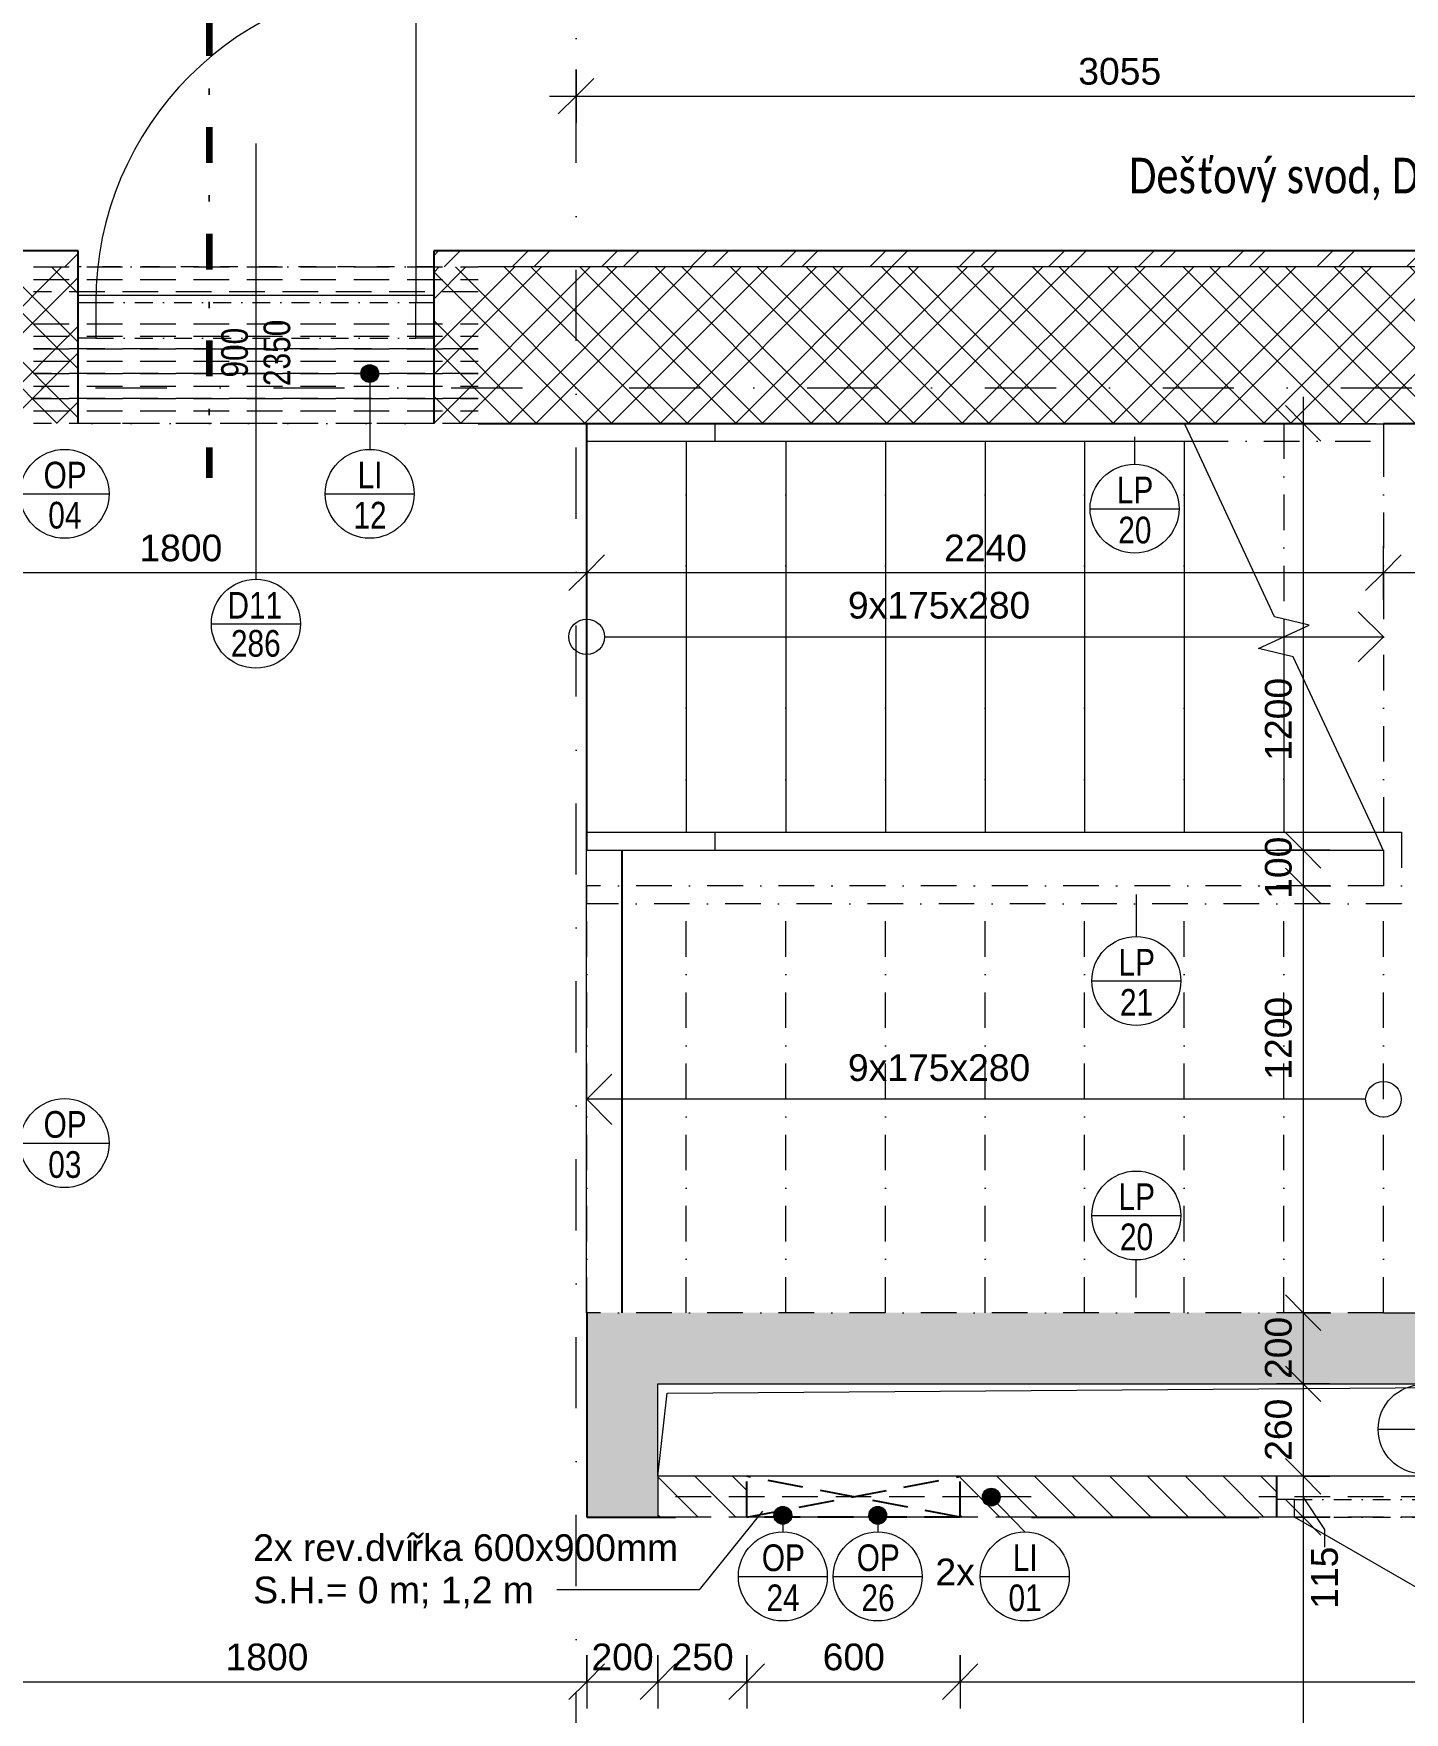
# Model space of a CAD drawing. Header units: millimetres. Extents: x -7705 to 38927, y -2985 to 72287.
# Drawn here: x 6723 to 10577, y 65106 to 69826 of the extents above; entities that cross this region are included whole.
import ezdxf

# ---------------------------------------------------------------- set-up
doc = ezdxf.new("R2010")
doc.units = ezdxf.units.MM
for name, pattern in [('HA_Dash_3mm-S1mm', [150, 100, -50]), ('HA_DashDot_10mm-S3mm', [500, 200, -150, 0, -150]), ('HA_DashDot_2_2mm-S0_6mm', [110, 50, -30, 0, -30]), ('HA_DashDot_4mm-S1mm', [200, 100, -50, 0, -50]), ('HA_DashDot_6mm-S2mm', [300, 100, -100, 0, -100])]:
    doc.linetypes.add(name, pattern=pattern)
for name, color, linetype, lineweight in [('A-____-____-DIMS', 9, 'Continuous', 5), ('A-____-____-DIMS-50', 9, 'Continuous', 5), ('A-AREA-____-OTLN', 9, 'Continuous', 5), ('A-DETL-GENF-OTLN', 9, 'Continuous', 9), ('A-DOOR-____-IDEN', 9, 'Continuous', 9), ('A-DOOR-____-MCUT', 9, 'HA_DashDot_2_2mm-S0_6mm', 9), ('A-DOOR-____-OTLN', 9, 'Continuous', 9), ('A-DOOR-FRAM-MCUT', 9, 'Continuous', 9), ('A-FLOR-____-OTLN', 9, 'Continuous', 9), ('A-FLOR-HRAL-IDEN', 9, 'Continuous', 9), ('A-FLOR-HRAL-MBND', 9, 'HA_DashDot_4mm-S1mm', 9), ('A-FLOR-HRAL-OTLN', 9, 'Continuous', 9), ('A-GENM-____-HDLN', 9, 'HA_Dash_3mm-S1mm', 9), ('A-GENM-____-IDEN', 9, 'Continuous', 9), ('A-GENM-____-MCUT', 9, 'Continuous', 25), ('A-GENM-____-OTLN', 9, 'Continuous', 9), ('A-WALL-____-MCUT', 9, 'Continuous', 25), ('A-WALL-____-PATT', 9, 'Continuous', 25), ('G-____-____-SYMB', 9, 'Continuous', 5), ('G-____-____-TEXT', 9, 'Continuous', 5), ('I-WALL-____-MCUT', 9, 'Continuous', 25), ('S-GRID-____-OTLN', 9, 'Continuous', 5), ('S-STRS-____-MBND', 9, 'HA_DashDot_4mm-S1mm', 9), ('S-STRS-____-OTLN', 9, 'Continuous', 9)]:
    doc.layers.add(name, color=color, linetype=linetype, lineweight=lineweight)
doc.styles.add('Arial_1', font='arial.ttf', dxfattribs={"height": 75})
doc.styles.add('Arial_2', font='arial.ttf', dxfattribs={"width": 0.8, "height": 75})
doc.styles.add('Calibri_1', font='calibri.ttf', dxfattribs={"width": 0.8, "height": 100})
doc.dimstyles.new('Inner_Dimensions', dxfattribs={"dimscale": 304.8, "dimtxt": 76.519455, "dimasz": 0.328084, "dimexe": 0.246063, "dimexo": 0.0625, "dimgap": 0.032808, "dimtad": 1, "dimdec": 0, "dimzin": 0, "dimdsep": 46, "dimtxsty": 'Arial_1', "dimblk1": 'OBLIQUE', "dimblk2": 'OBLIQUE', "dimsah": 1, "dimcen": 0.09, "dimdle": 0.246063, "dimazin": 0, "dimtfac": 1, "dimtdec": 4, "dimtix": 1, "dimtmove": 0, "dimatfit": 3, "dimfxl": 0.246063, "dimfxlon": 1, "dimtvp": 1, "dimtolj": 1, "dimtzin": 0, "dimlwd": 9, "dimlwe": 9, "dimarcsym": 2})
doc.dimstyles.new('Inner_Dimensions_1', dxfattribs={"dimscale": 304.8, "dimtxt": 76.519455, "dimasz": 0.328084, "dimexe": 0.246063, "dimexo": 0.0625, "dimgap": 0.032808, "dimtad": 1, "dimdec": 0, "dimzin": 0, "dimdsep": 46, "dimtxsty": 'Arial_1', "dimblk1": 'OBLIQUE', "dimblk2": 'OBLIQUE', "dimsah": 1, "dimcen": 0.09, "dimdle": 0.246063, "dimazin": 0, "dimtfac": 1, "dimtdec": 4, "dimtix": 1, "dimtmove": 2, "dimatfit": 3, "dimfxl": 0.246063, "dimfxlon": 1, "dimtvp": 1, "dimtolj": 1, "dimtzin": 0, "dimlwd": 9, "dimlwe": 9, "dimarcsym": 2})
doc.dimstyles.new('Inner_Dimensions_2', dxfattribs={"dimscale": 304.8, "dimtxt": 76.519455, "dimasz": 0.328084, "dimexe": 0.246063, "dimexo": 0.0625, "dimgap": 0.032808, "dimtad": 1, "dimdec": 0, "dimzin": 0, "dimdsep": 46, "dimtxsty": 'Arial_1', "dimblk1": 'OBLIQUE', "dimblk2": 'OBLIQUE', "dimsah": 1, "dimcen": 0.09, "dimdle": 0.246063, "dimazin": 0, "dimtfac": 1, "dimtdec": 4, "dimtix": 1, "dimtmove": 1, "dimatfit": 3, "dimfxl": 0.246063, "dimfxlon": 1, "dimtvp": 1, "dimtolj": 1, "dimtzin": 0, "dimlwd": 9, "dimlwe": 9, "dimarcsym": 2})
pattern_1 = [(45, (0, 0), (-106.06602, 106.06602), []), (45, (75, 0), (-106.06602, 106.06602), []), (315, (0, 0), (106.06602, 106.06602), []), (315, (75, 0), (106.06602, 106.06602), [])]

# ---------------------------------------------------------------- blocks, each defined once
blk = doc.blocks.new('Top Rail Type - Top Rail_Internal_-1395432-DPS_1NP-D')
at = {"layer": 'A-FLOR-HRAL-OTLN'}
for p, q in [((8278.2, 67530.3), (8278.2, 67580.3)), ((8638.2, 67580.3), (8638.2, 67530.3))]:
    blk.add_line(p, q, dxfattribs=at)
blk = doc.blocks.new('Top Rail Type - Top Rail_Internal_-V1-DPS_1NP-D')
at = {"layer": 'A-FLOR-HRAL-MBND'}
for p, q in [((10494.5, 67580.3), (10568.6, 67580.3)), ((10568.6, 67580.3), (10568.6, 67379.5)), ((10517.8, 67530.3), (10518.6, 67530.3)), ((10518.6, 67530.3), (10518.6, 67429.5)), ((8278.2, 67379.5), (8278.2, 67429.5)), ((10518.6, 67429.5), (8278.2, 67429.5)), ((10568.6, 67379.5), (8278.2, 67379.5))]:
    blk.add_line(p, q, dxfattribs=at)
at = {"layer": 'A-FLOR-HRAL-OTLN'}
for p, q in [((8278.2, 67580.3), (8278.2, 67530.3)), ((8278.2, 67580.3), (10443.6, 67580.3)), ((10443.6, 67580.3), (10494.5, 67580.3)), ((10517.8, 67530.3), (10494.5, 67580.3)), ((8278.2, 67530.3), (10443.6, 67530.3)), ((10443.6, 67530.3), (10517.8, 67530.3))]:
    blk.add_line(p, q, dxfattribs=at)
blk = doc.blocks.new('Top Rail Type - Top Rail_Internal_-1395449-DPS_1NP-D')
at = {"layer": 'A-FLOR-HRAL-OTLN'}
for p, q in [((8278.2, 68679.5), (8278.2, 68729.5)), ((8638.2, 68729.5), (8638.2, 68679.5))]:
    blk.add_line(p, q, dxfattribs=at)
blk = doc.blocks.new('Top Rail Type - Top Rail_Internal_-V2-DPS_1NP-D')
at = {"layer": 'A-FLOR-HRAL-MBND'}
for p, q in [((9958.6, 68729.5), (10518.2, 68729.5)), ((10518.2, 68729.5), (10518.2, 68679.5)), ((9981.9, 68679.5), (10518.2, 68679.5))]:
    blk.add_line(p, q, dxfattribs=at)
at = {"layer": 'A-FLOR-HRAL-OTLN'}
for p, q in [((8278.2, 68729.5), (8278.2, 68679.5)), ((8278.2, 68729.5), (9958.6, 68729.5)), ((9981.9, 68679.5), (9958.6, 68729.5)), ((8278.2, 68679.5), (9981.9, 68679.5))]:
    blk.add_line(p, q, dxfattribs=at)
blk = doc.blocks.new('HA_DR_Single_Swing_Solid_ButtFrame - In_FAS_900x2350_Unik-1894043-DPS_1NP-D')
at = {"layer": 'A-DOOR-____-MCUT'}
for p, q in [((500, 220), (-500, 220)), ((-450, 120), (450, 120)), ((-450, 20), (450, 20)), ((500, -220), (-500, -220))]:
    blk.add_line(p, q, dxfattribs=at)
at = {"layer": 'A-DOOR-____-OTLN', "lineweight": 5}
blk.add_line((450, 1020), (450, 120), dxfattribs=at)
blk.add_arc((450, 120), 900, 90, 180, dxfattribs=at)
at = {"layer": 'A-DOOR-FRAM-MCUT'}
for p, q in [((-500, 120), (-450, 120)), ((-450, 120), (-450, 20)), ((450, 120), (500, 120)), ((450, 20), (450, 120)), ((-450, 20), (-500, 20)), ((500, 20), (450, 20))]:
    blk.add_line(p, q, dxfattribs=at)
blk = doc.blocks.new('HA_DR_Double_Swing_Solid_wCasing - In_1800x2100_900-1806419-DPS_1NP-D')
at = {"layer": 'A-DOOR-____-MCUT'}
for p, q in [((-900, -7.5), (900, -7.5)), ((-900, -57.5), (900, -57.5))]:
    blk.add_line(p, q, dxfattribs=at)
at = {"layer": 'A-DOOR-____-OTLN', "lineweight": 5}
for p, q in [((-120.6, -507.5), (-899.9, -57.5)), ((900, -957.5), (900, -57.5))]:
    blk.add_line(p, q, dxfattribs=at)
for centre, start, end in [((-900, -57.5), 330, 360), ((900, -57.5), 180, 270)]:
    blk.add_arc(centre, 900, start, end, dxfattribs=at)
at = {"layer": 'A-DOOR-FRAM-MCUT'}
for p, q in [((-900, -7.5), (-950, -7.5)), ((-900, -57.5), (-900, -7.5)), ((950, -7.5), (900, -7.5)), ((900, -7.5), (900, -57.5))]:
    blk.add_line(p, q, dxfattribs=at)
blk = doc.blocks.new('TB_Porotherm KP11_5_2000mm - TB_Porotherm KP11_5_2000mm-1844750-DPS_1NP-D')
at = {"layer": 'A-GENM-____-HDLN'}
for p, q in [((-1000, 57.5), (1000, 57.5)), ((-1000, 0), (1000, 0))]:
    blk.add_line(p, q, dxfattribs=at)
blk = doc.blocks.new('TB_Porotherm KP7_1250mm - TB_Porotherm KP7_1250mm-1834965-DPS_1NP-D')
at = {"layer": 'A-GENM-____-HDLN'}
for p, q in [((-625, 35), (625, 35)), ((-625, 0), (625, 0)), ((625, -35), (-625, -35))]:
    blk.add_line(p, q, dxfattribs=at)
blk = doc.blocks.new('HA_GM_Shaft_Rectangle - Default-1943201-DPS_1NP-D')
at = {"layer": 'A-DETL-GENF-OTLN'}
for p, q in [((26, -26), (3740, 0)), ((0, -260), (26, -26))]:
    blk.add_line(p, q, dxfattribs=at)
at = {"layer": 'A-GENM-____-OTLN'}
for p, q in [((0, -260), (0, 0)), ((0, 0), (3740, 0)), ((3740, 0), (3740, -260)), ((3740, -260), (0, -260))]:
    blk.add_line(p, q, dxfattribs=at)
blk = doc.blocks.new('HA_GM_Opening_Rectangle_WallBased - Default-1967828-DPS_1NP-D')
at = {"layer": 'A-GENM-____-MCUT', "linetype": 'HA_Dash_3mm-S1mm'}
for p, q in [((-175, 57.5), (424.7, -57.5)), ((-175, 57.5), (-175, -57.5)), ((-175, 57.5), (425, 57.5)), ((425, 57.5), (-174.7, -57.5)), ((425, 57.5), (425, -57.5))]:
    blk.add_line(p, q, dxfattribs=at)
blk = doc.blocks.new('TB_Porotherm KP11_5_1000mm - TB_Porotherm KP11_5_1000mm-V9-DPS_1NP-D')
at = {"layer": 'A-GENM-____-HDLN'}
for p, q in [((-500, 57.5), (500, 57.5)), ((-500, 0), (500, 0))]:
    blk.add_line(p, q, dxfattribs=at)
blk = doc.blocks.new('HA_SYMB_Staircase_Arrow - Default-1611985-DPS_1NP-D')
at = {"layer": 'A-DETL-GENF-OTLN'}
for p, q in [((2240, 0), (2169.3, 70.7)), ((2240, 0), (2169.3, -70.7)), ((50, 0), (2240, 0))]:
    blk.add_line(p, q, dxfattribs=at)
blk.add_circle((0, 0), 50, dxfattribs=at)
blk = doc.blocks.new('DIMBLOCK63-DPS_1NP-D')
at = {"layer": 'A-____-____-DIMS-50', "lineweight": 9}
for p, q in [((10518.2, 68235.1), (10518.2, 68385.1)), ((10518.2, 68310.1), (10568.2, 68360.1)), ((12218.2, 68235.1), (12218.2, 68385.1)), ((12218.2, 68310.1), (12268.2, 68360.1)), ((10518.2, 68310.1), (10468.2, 68260.1)), ((12218.2, 68310.1), (10518.2, 68310.1)), ((10518.2, 68310.1), (10518.2, 68235.1)), ((12218.2, 68310.1), (12168.2, 68260.1)), ((12218.2, 68310.1), (12218.2, 68235.1))]:
    blk.add_line(p, q, dxfattribs=at)
at = {"layer": 'A-____-____-DIMS-50', "color": 0, "lineweight": 9, "insert": (11252.8, 68417.4), "char_height": 75, "width": 276.883, "attachment_point": 1, "line_spacing_factor": 0.941778, "style": 'Arial_1'}
blk.add_mtext('1700', dxfattribs=at)
blk = doc.blocks.new('_Oblique')
at = {"color": 0, "linetype": 'ByBlock', "lineweight": -2}
blk.add_line((-0.5, -0.5), (0.5, 0.5), dxfattribs=at)
blk = doc.blocks.new('DIMBLOCK64-DPS_1NP-D')
at = {"layer": 'A-____-____-DIMS-50', "lineweight": 9}
for p, q in [((8278.2, 68235.1), (8278.2, 68385.1)), ((8278.2, 68310.1), (8328.2, 68360.1)), ((10518.2, 68235.1), (10518.2, 68385.1)), ((10518.2, 68310.1), (10568.2, 68360.1)), ((8278.2, 68310.1), (8228.2, 68260.1)), ((10518.2, 68310.1), (8278.2, 68310.1)), ((8278.2, 68310.1), (8278.2, 68235.1)), ((10518.2, 68310.1), (10468.2, 68260.1)), ((10518.2, 68310.1), (10518.2, 68235.1))]:
    blk.add_line(p, q, dxfattribs=at)
at = {"layer": 'A-____-____-DIMS-50', "color": 0, "lineweight": 9, "insert": (9282.8, 68417.4), "char_height": 75, "width": 276.883, "attachment_point": 1, "line_spacing_factor": 0.941778, "style": 'Arial_1'}
blk.add_mtext('2240', dxfattribs=at)
blk = doc.blocks.new('DIMBLOCK65-DPS_1NP-D')
at = {"layer": 'A-____-____-DIMS-50', "lineweight": 9}
for p, q in [((6478.2, 68235.1), (6478.2, 68385.1)), ((6478.2, 68310.1), (6528.2, 68360.1)), ((8278.2, 68235.1), (8278.2, 68385.1)), ((8278.2, 68310.1), (8328.2, 68360.1)), ((6478.2, 68310.1), (6428.2, 68260.1)), ((8278.2, 68310.1), (6478.2, 68310.1)), ((6478.2, 68310.1), (6478.2, 68235.1)), ((8278.2, 68310.1), (8228.2, 68260.1)), ((8278.2, 68310.1), (8278.2, 68235.1))]:
    blk.add_line(p, q, dxfattribs=at)
at = {"layer": 'A-____-____-DIMS-50', "color": 0, "lineweight": 9, "insert": (7020.7, 68417.4), "char_height": 75, "width": 276.883, "attachment_point": 1, "line_spacing_factor": 0.941778, "style": 'Arial_1'}
blk.add_mtext('1800', dxfattribs=at)
blk = doc.blocks.new('DIMBLOCK127-DPS_1NP-D')
at = {"layer": 'A-____-____-DIMS-50', "lineweight": 9}
for p, q in [((10292.5, 68729.9), (10242.5, 68779.9)), ((10292.5, 68804.9), (10292.5, 67529.9)), ((10367.5, 68729.9), (10217.5, 68729.9)), ((10292.5, 68729.9), (10342.5, 68679.9)), ((10292.5, 68729.9), (10367.5, 68729.9)), ((10292.5, 67529.9), (10242.5, 67579.9)), ((10367.5, 67529.9), (10217.5, 67529.9)), ((10292.5, 67529.9), (10342.5, 67479.9)), ((10292.5, 67529.9), (10367.5, 67529.9))]:
    blk.add_line(p, q, dxfattribs=at)
at = {"layer": 'A-____-____-DIMS-50', "color": 0, "lineweight": 9, "insert": (10185.1, 67781.4), "char_height": 75, "width": 276.883, "attachment_point": 1, "rotation": 90, "line_spacing_factor": 0.941778, "style": 'Arial_1'}
blk.add_mtext('1200', dxfattribs=at)
blk = doc.blocks.new('DIMBLOCK128-DPS_1NP-D')
at = {"layer": 'A-____-____-DIMS-50', "lineweight": 9}
for p, q in [((10292.5, 67529.9), (10242.5, 67579.9)), ((10367.5, 67529.9), (10217.5, 67529.9)), ((10292.5, 67529.9), (10292.5, 67429.9)), ((10292.5, 67529.9), (10342.5, 67479.9)), ((10292.5, 67529.9), (10367.5, 67529.9)), ((10292.5, 67429.9), (10242.5, 67479.9)), ((10367.5, 67429.9), (10217.5, 67429.9)), ((10292.5, 67429.9), (10342.5, 67379.9)), ((10292.5, 67429.9), (10367.5, 67429.9))]:
    blk.add_line(p, q, dxfattribs=at)
at = {"layer": 'A-____-____-DIMS-50', "color": 0, "lineweight": 9, "insert": (10185.1, 67393.4), "char_height": 75, "width": 207.662, "attachment_point": 1, "rotation": 90, "line_spacing_factor": 0.941778, "style": 'Arial_1'}
blk.add_mtext('100', dxfattribs=at)
blk = doc.blocks.new('DIMBLOCK129-DPS_1NP-D')
at = {"layer": 'A-____-____-DIMS-50', "lineweight": 9}
for p, q in [((10292.5, 67429.9), (10242.5, 67479.9)), ((10367.5, 67429.9), (10217.5, 67429.9)), ((10292.5, 67429.9), (10292.5, 66229.9)), ((10292.5, 67429.9), (10342.5, 67379.9)), ((10292.5, 67429.9), (10367.5, 67429.9)), ((10292.5, 66229.9), (10242.5, 66279.9)), ((10367.5, 66229.9), (10217.5, 66229.9)), ((10292.5, 66229.9), (10342.5, 66179.9)), ((10292.5, 66229.9), (10367.5, 66229.9))]:
    blk.add_line(p, q, dxfattribs=at)
at = {"layer": 'A-____-____-DIMS-50', "color": 0, "lineweight": 9, "insert": (10185.1, 66884.7), "char_height": 75, "width": 276.883, "attachment_point": 1, "rotation": 90, "line_spacing_factor": 0.941778, "style": 'Arial_1'}
blk.add_mtext('1200', dxfattribs=at)
blk = doc.blocks.new('DIMBLOCK130-DPS_1NP-D')
at = {"layer": 'A-____-____-DIMS-50', "lineweight": 9}
for p, q in [((10292.5, 66229.9), (10242.5, 66279.9)), ((10367.5, 66229.9), (10217.5, 66229.9)), ((10292.5, 66229.9), (10292.5, 66029.9)), ((10292.5, 66229.9), (10342.5, 66179.9)), ((10292.5, 66229.9), (10367.5, 66229.9)), ((10292.5, 66029.9), (10242.5, 66079.9)), ((10367.5, 66029.9), (10217.5, 66029.9)), ((10292.5, 66029.9), (10342.5, 65979.9)), ((10292.5, 66029.9), (10367.5, 66029.9))]:
    blk.add_line(p, q, dxfattribs=at)
at = {"layer": 'A-____-____-DIMS-50', "color": 0, "lineweight": 9, "insert": (10185.1, 66043.4), "char_height": 75, "width": 207.662, "attachment_point": 1, "rotation": 90, "line_spacing_factor": 0.941778, "style": 'Arial_1'}
blk.add_mtext('200', dxfattribs=at)
blk = doc.blocks.new('DIMBLOCK131-DPS_1NP-D')
at = {"layer": 'A-____-____-DIMS-50', "lineweight": 9}
for p, q in [((10292.5, 66029.9), (10242.5, 66079.9)), ((10367.5, 66029.9), (10217.5, 66029.9)), ((10292.5, 66029.9), (10292.5, 65769.9)), ((10292.5, 66029.9), (10342.5, 65979.9)), ((10292.5, 66029.9), (10367.5, 66029.9)), ((10292.5, 65769.9), (10242.5, 65819.9)), ((10367.5, 65769.9), (10217.5, 65769.9)), ((10292.5, 65769.9), (10342.5, 65719.9)), ((10292.5, 65769.9), (10367.5, 65769.9))]:
    blk.add_line(p, q, dxfattribs=at)
at = {"layer": 'A-____-____-DIMS-50', "color": 0, "lineweight": 9, "insert": (10185.1, 65813.4), "char_height": 75, "width": 207.662, "attachment_point": 1, "rotation": 90, "line_spacing_factor": 0.941778, "style": 'Arial_1'}
blk.add_mtext('260', dxfattribs=at)
blk = doc.blocks.new('DIMBLOCK132-DPS_1NP-D')
at = {"layer": 'A-____-____-DIMS-50', "lineweight": 9}
for p, q in [((10292.5, 65769.9), (10242.5, 65819.9)), ((10367.5, 65769.9), (10217.5, 65769.9)), ((10292.5, 65769.9), (10292.5, 65654.9)), ((10292.5, 65769.9), (10342.5, 65719.9)), ((10292.5, 65769.9), (10367.5, 65769.9)), ((10292.5, 65654.9), (10242.5, 65704.9)), ((10353.5, 65620.5), (10292.5, 65712.4)), ((10367.5, 65654.9), (10217.5, 65654.9)), ((10292.5, 65654.9), (10342.5, 65604.9)), ((10292.5, 65654.9), (10367.5, 65654.9)), ((10353.5, 65570.5), (10353.5, 65620.5))]:
    blk.add_line(p, q, dxfattribs=at)
at = {"layer": 'A-____-____-DIMS-50', "color": 0, "lineweight": 9, "insert": (10315, 65397.5), "char_height": 75, "width": 207.662, "attachment_point": 1, "rotation": 90, "line_spacing_factor": 0.941778, "style": 'Arial_1'}
blk.add_mtext('115', dxfattribs=at)
blk = doc.blocks.new('DIMBLOCK133-DPS_1NP-D')
at = {"layer": 'A-____-____-DIMS-50', "lineweight": 9}
for p, q in [((10292.5, 65654.9), (10242.5, 65704.9)), ((10367.5, 65654.9), (10217.5, 65654.9)), ((10292.5, 65654.9), (10292.5, 64154.9)), ((10292.5, 65654.9), (10342.5, 65604.9)), ((10292.5, 65654.9), (10367.5, 65654.9)), ((10292.5, 64154.9), (10242.5, 64204.9)), ((10367.5, 64154.9), (10217.5, 64154.9)), ((10292.5, 64154.9), (10342.5, 64104.9)), ((10292.5, 64154.9), (10367.5, 64154.9))]:
    blk.add_line(p, q, dxfattribs=at)
at = {"layer": 'A-____-____-DIMS-50', "color": 0, "lineweight": 9, "insert": (10185.1, 64789.5), "char_height": 75, "width": 276.883, "attachment_point": 1, "rotation": 90, "line_spacing_factor": 0.941778, "style": 'Arial_1'}
blk.add_mtext('1500', dxfattribs=at)
blk = doc.blocks.new('HA_TAG_Door_TypeMark_wDimensions - Scale50_Right with Bouble-921060-DPS_1NP-D')
at = {"layer": 'A-DOOR-____-IDEN'}
for p, q in [((0, 5), (0, -19.5)), ((-2.5, -22), (2.5, -22))]:
    blk.add_line(p, q, dxfattribs=at)
blk.add_circle((0, -22), 2.5, dxfattribs=at)
blk = doc.blocks.new('HA_TAG_GM_Products - Generic-588599-DPS_1NP-D')
at = {"layer": 'A-GENM-____-IDEN'}
blk.add_line((-2.5, 0), (2.5, 0), dxfattribs=at)
blk.add_circle((0, 0), 2.5, dxfattribs=at)
blk = doc.blocks.new('DIMBLOCK239-DPS_1NP-D')
at = {"layer": 'A-____-____-DIMS-50', "lineweight": 9}
for p, q in [((8248.2, 69724.9), (8248.2, 69574.9)), ((8248.2, 69649.9), (8248.2, 69724.9)), ((11303.2, 69574.9), (11303.2, 69724.9)), ((8248.2, 69649.9), (8298.2, 69699.9)), ((11303.2, 69649.9), (11353.2, 69699.9)), ((8173.2, 69649.9), (11378.2, 69649.9)), ((8248.2, 69649.9), (8198.2, 69599.9)), ((11303.2, 69649.9), (11253.2, 69599.9)), ((11303.2, 69649.9), (11303.2, 69574.9))]:
    blk.add_line(p, q, dxfattribs=at)
at = {"layer": 'A-____-____-DIMS-50', "color": 0, "lineweight": 9, "insert": (9660.3, 69757.3), "char_height": 75, "width": 276.883, "attachment_point": 1, "line_spacing_factor": 0.941778, "style": 'Arial_1'}
blk.add_mtext('3055', dxfattribs=at)
blk = doc.blocks.new('DIMBLOCK323-DPS_1NP-D')
at = {"layer": 'A-____-____-DIMS-50', "lineweight": 9}
for p, q in [((6478.2, 65267.4), (6478.2, 65117.4)), ((6478.2, 65192.4), (6478.2, 65267.4)), ((6478.2, 65192.4), (6528.2, 65242.4)), ((8278.2, 65267.4), (8278.2, 65117.4)), ((8278.2, 65192.4), (8278.2, 65267.4)), ((8278.2, 65192.4), (8328.2, 65242.4)), ((6478.2, 65192.4), (6428.2, 65142.4)), ((6478.2, 65192.4), (8278.2, 65192.4)), ((8278.2, 65192.4), (8228.2, 65142.4))]:
    blk.add_line(p, q, dxfattribs=at)
at = {"layer": 'A-____-____-DIMS-50', "color": 0, "lineweight": 9, "insert": (7262.8, 65299.7), "char_height": 75, "width": 276.883, "attachment_point": 1, "line_spacing_factor": 0.941778, "style": 'Arial_1'}
blk.add_mtext('1800', dxfattribs=at)
blk = doc.blocks.new('DIMBLOCK324-DPS_1NP-D')
at = {"layer": 'A-____-____-DIMS-50', "lineweight": 9}
for p, q in [((8278.2, 65267.4), (8278.2, 65117.4)), ((8278.2, 65192.4), (8278.2, 65267.4)), ((8278.2, 65192.4), (8328.2, 65242.4)), ((8478.2, 65267.4), (8478.2, 65117.4)), ((8478.2, 65192.4), (8478.2, 65267.4)), ((8478.2, 65192.4), (8528.2, 65242.4)), ((8278.2, 65192.4), (8228.2, 65142.4)), ((8278.2, 65192.4), (8478.2, 65192.4)), ((8478.2, 65192.4), (8428.2, 65142.4))]:
    blk.add_line(p, q, dxfattribs=at)
at = {"layer": 'A-____-____-DIMS-50', "color": 0, "lineweight": 9, "insert": (8291.7, 65299.7), "char_height": 75, "width": 207.662, "attachment_point": 1, "line_spacing_factor": 0.941778, "style": 'Arial_1'}
blk.add_mtext('200', dxfattribs=at)
blk = doc.blocks.new('DIMBLOCK325-DPS_1NP-D')
at = {"layer": 'A-____-____-DIMS-50', "lineweight": 9}
for p, q in [((8478.2, 65267.4), (8478.2, 65117.4)), ((8478.2, 65192.4), (8478.2, 65267.4)), ((8478.2, 65192.4), (8528.2, 65242.4)), ((8728.2, 65267.4), (8728.2, 65117.4)), ((8728.2, 65192.4), (8728.2, 65267.4)), ((8728.2, 65192.4), (8778.2, 65242.4)), ((8478.2, 65192.4), (8428.2, 65142.4)), ((8478.2, 65192.4), (8728.2, 65192.4)), ((8728.2, 65192.4), (8678.2, 65142.4))]:
    blk.add_line(p, q, dxfattribs=at)
at = {"layer": 'A-____-____-DIMS-50', "color": 0, "lineweight": 9, "insert": (8516.7, 65299.7), "char_height": 75, "width": 207.662, "attachment_point": 1, "line_spacing_factor": 0.941778, "style": 'Arial_1'}
blk.add_mtext('250', dxfattribs=at)
blk = doc.blocks.new('DIMBLOCK326-DPS_1NP-D')
at = {"layer": 'A-____-____-DIMS-50', "lineweight": 9}
for p, q in [((8728.2, 65267.4), (8728.2, 65117.4)), ((8728.2, 65192.4), (8728.2, 65267.4)), ((8728.2, 65192.4), (8778.2, 65242.4)), ((9328.2, 65267.4), (9328.2, 65117.4)), ((9328.2, 65192.4), (9328.2, 65267.4)), ((9328.2, 65192.4), (9378.2, 65242.4)), ((8728.2, 65192.4), (8678.2, 65142.4)), ((8728.2, 65192.4), (9328.2, 65192.4)), ((9328.2, 65192.4), (9278.2, 65142.4))]:
    blk.add_line(p, q, dxfattribs=at)
at = {"layer": 'A-____-____-DIMS-50', "color": 0, "lineweight": 9, "insert": (8941.7, 65299.7), "char_height": 75, "width": 207.662, "attachment_point": 1, "line_spacing_factor": 0.941778, "style": 'Arial_1'}
blk.add_mtext('600', dxfattribs=at)
blk = doc.blocks.new('DIMBLOCK327-DPS_1NP-D')
at = {"layer": 'A-____-____-DIMS-50', "lineweight": 9}
for p, q in [((9328.2, 65267.4), (9328.2, 65117.4)), ((9328.2, 65192.4), (9328.2, 65267.4)), ((9328.2, 65192.4), (9378.2, 65242.4)), ((12218.2, 65267.4), (12218.2, 65117.4)), ((12218.2, 65192.4), (12218.2, 65267.4)), ((12218.2, 65192.4), (12268.2, 65242.4)), ((9328.2, 65192.4), (9278.2, 65142.4)), ((9328.2, 65192.4), (12293.2, 65192.4)), ((12218.2, 65192.4), (12168.2, 65142.4))]:
    blk.add_line(p, q, dxfattribs=at)
at = {"layer": 'A-____-____-DIMS-50', "color": 0, "lineweight": 9, "insert": (10657.8, 65299.7), "char_height": 75, "width": 276.883, "attachment_point": 1, "line_spacing_factor": 0.941778, "style": 'Arial_1'}
blk.add_mtext('2890', dxfattribs=at)
blk = doc.blocks.new('HA_TAG_GM_Railings - Generic-1972474-DPS_1NP-D')
at = {"layer": 'A-FLOR-HRAL-IDEN'}
blk.add_line((-2.5, 0), (2.5, 0), dxfattribs=at)
blk.add_circle((0, 0), 2.5, dxfattribs=at)

msp = doc.modelspace()

# ---------------------------------------------------------------- hatches: boundary and pattern name
at = {"layer": 'A-GENM-____-IDEN'}
h = msp.add_hatch(color=256, dxfattribs=at)
edge = h.paths.add_edge_path()
edge.add_arc((7668.2, 68869.9), 25, 0, 360)
h = msp.add_hatch(color=256, dxfattribs=at)
edge = h.paths.add_edge_path()
edge.add_arc((9415.7, 65711.4), 25, 0, 360)
h = msp.add_hatch(color=256, dxfattribs=at)
edge = h.paths.add_edge_path()
edge.add_arc((8829.7, 65660.1), 25, 0, 360)
h = msp.add_hatch(color=256, dxfattribs=at)
edge = h.paths.add_edge_path()
edge.add_arc((9096.4, 65660.1), 25, 0, 360)
at = {"layer": 'A-WALL-____-PATT', "lineweight": 5}
h = msp.add_hatch(dxfattribs=at)
h.set_pattern_fill('FP_4', color=256, style=0, pattern_type=2)
h.set_pattern_definition([(45, (0, 0), (-125.7236, 125.7236), []), (45, (0, 190.5), (-125.7236, 125.7236), [])])
h.paths.add_polyline_path([(-261.8, 69169.9), (2598.2, 69169.9), (2598.2, 69214.9), (-261.8, 69214.9)])
h.paths.add_polyline_path([(3923.2, 69169.9), (6848.2, 69169.9), (6848.2, 69214.9), (3598.2, 69214.9), (3598.2, 69169.9)])
h.paths.add_polyline_path([(7848.2, 69169.9), (12923.2, 69169.9), (12923.2, 69214.9), (7848.2, 69214.9)])
h.paths.add_polyline_path([(13923.2, 69169.9), (15298.2, 69169.9), (15298.2, 69214.9), (13923.2, 69214.9)])
h.paths.add_polyline_path([(16298.2, 69169.9), (17798.2, 69169.9), (17798.2, 69214.9), (16298.2, 69214.9)])
h.paths.add_polyline_path([(18798.2, 69169.9), (22283.2, 69169.9), (22283.2, 69214.9), (18798.2, 69214.9)])
h = msp.add_hatch(dxfattribs=at)
h.set_pattern_fill('FP_1', color=256, style=0, pattern_type=2)
h.set_pattern_definition(pattern_1)
h.paths.add_polyline_path([(3948.2, 68729.9), (6848.2, 68729.9), (6848.2, 69169.9), (3923.2, 69169.9), (3923.2, 68729.9)])
h.paths.add_polyline_path([(7848.2, 68729.9), (9363.2, 68729.9), (9363.2, 69169.9), (7848.2, 69169.9)])
h = msp.add_hatch(dxfattribs=at)
h.set_pattern_fill('FP_1', color=256, style=0, pattern_type=2)
h.set_pattern_definition(pattern_1)
h.paths.add_polyline_path([(9363.2, 68729.9), (12923.2, 68729.9), (12923.2, 69169.9), (9363.2, 69169.9)])
h.paths.add_polyline_path([(16298.2, 68729.9), (17798.2, 68729.9), (17798.2, 69169.9), (16298.2, 69169.9)])
h.paths.add_polyline_path([(13923.2, 68729.9), (15298.2, 68729.9), (15298.2, 69169.9), (13923.2, 69169.9)])
h.paths.add_polyline_path([(18798.2, 68729.9), (22238.2, 68729.9), (22238.2, 69169.9), (18798.2, 69169.9)])
h.paths.add_polyline_path([(21798.2, 69067.1), (21698.2, 69067.1), (21698.2, 69167.1), (21798.2, 69167.1)])
h.paths.add_polyline_path([(14983.2, 69067.1), (14883.2, 69067.1), (14883.2, 69167.1), (14983.2, 69167.1), (14983.2, 69069.1)])
h.paths.add_polyline_path([(11353.2, 69067.1), (11253.2, 69067.1), (11253.2, 69167.1), (11353.2, 69167.1)])
at = {"layer": 'A-WALL-____-PATT', "lineweight": 9}
for points in [[(8478.2, 66029.9), (12218.2, 66029.9), (12218.2, 66229.9), (8278.2, 66229.9), (8278.2, 66029.9), (8413.3, 66029.9)], [(8278.2, 65654.9), (8478.2, 65654.9), (8478.2, 66029.9), (8278.2, 66029.9)]]:
    msp.add_hatch(color=256, dxfattribs=at).paths.add_polyline_path(points)
at = {"layer": 'A-WALL-____-PATT', "lineweight": 5}
h = msp.add_hatch(dxfattribs=at)
h.set_pattern_fill('FP_3', color=256, style=0, pattern_type=2)
h.set_pattern_definition([(135, (0, 0), (-53.03301, -53.03301), [])])
h.paths.add_polyline_path([(8728.2, 65654.9), (8728.2, 65769.9), (8478.2, 65769.9), (8478.2, 65654.9)])
h.paths.add_polyline_path([(9328.2, 65654.9), (10218.2, 65654.9), (10218.2, 65769.9), (9328.2, 65769.9)])
h.paths.add_polyline_path([(12218.2, 65654.9), (12218.2, 65769.9), (12118.2, 65769.9), (12118.2, 65654.9), (12205.8, 65654.9)])

# ---------------------------------------------------------------- linework, layer by layer
at = {"layer": 'A-AREA-____-OTLN', "lineweight": 25}
msp.add_line((8378.2, 66229.9), (8378.2, 67529.9), dxfattribs=at)
at = {"layer": 'A-FLOR-____-OTLN'}
for p, q in [((7848.2, 69089.9), (6848.2, 69089.9)), ((8278.1, 66229.5), (8278.1, 68728.7)), ((9959, 68728.7), (12217.7, 68728.7))]:
    msp.add_line(p, q, dxfattribs=at)
at = {"layer": 'A-FLOR-HRAL-IDEN'}
for p, q in [((9818.5, 68691.9), (9818.5, 68615.2)), ((9823.3, 67405.8), (9823.3, 67287.6)), ((9823.3, 66272.4), (9823.3, 66378.2))]:
    msp.add_line(p, q, dxfattribs=at)
at = {"layer": 'A-GENM-____-IDEN'}
for p, q in [((7668.2, 68869.9), (7668.2, 68657)), ((9415.7, 65711.4), (9509.9, 65613.4)), ((8829.7, 65660.1), (8829.7, 65613.4)), ((9096.4, 65660.1), (9096.4, 65613.4))]:
    msp.add_line(p, q, dxfattribs=at)
for centre in [(7668.2, 68869.9), (9415.7, 65711.4), (8829.7, 65660.1), (9096.4, 65660.1)]:
    msp.add_circle(centre, 25, dxfattribs=at)
at = {"layer": 'A-WALL-____-MCUT'}
for p, q in [((6848.2, 69214.9), (3598.2, 69214.9)), ((6848.2, 68729.9), (6848.2, 69214.9)), ((7848.2, 69214.9), (7848.2, 68729.9)), ((12923.2, 69214.9), (7848.2, 69214.9)), ((7973.3, 68729.9), (10398.2, 68729.9))]:
    msp.add_line(p, q, dxfattribs=at)
at = {"layer": 'A-WALL-____-MCUT', "lineweight": 9}
for p, q in [((12923.2, 69169.9), (7973.3, 69169.9)), ((8478.2, 65769.9), (8478.2, 65654.9))]:
    msp.add_line(p, q, dxfattribs=at)
at = {"layer": 'G-____-____-SYMB', "linetype": 'HA_DashDot_6mm-S2mm', "lineweight": 100}
msp.add_line((7217.2, 70763.3), (7217.2, 68577.1), dxfattribs=at)
at = {"layer": 'G-____-____-TEXT', "color": 250, "lineweight": 9}
for p, q in [((8772.4, 65671.9), (8594.8, 65450.4)), ((8594.8, 65450.4), (8194.5, 65450.4))]:
    msp.add_line(p, q, dxfattribs=at)
at = {"layer": 'I-WALL-____-MCUT'}
for p, q in [((8278.2, 66229.9), (8278.2, 65654.9)), ((10218.2, 65654.9), (10218.2, 65769.9)), ((8278.2, 65654.9), (8528.2, 65654.9)), ((9528.3, 65654.9), (10168.2, 65654.9))]:
    msp.add_line(p, q, dxfattribs=at)
at = {"layer": 'S-GRID-____-OTLN', "linetype": 'HA_DashDot_10mm-S3mm', "lineweight": 9}
for p, q in [((8248.2, 54959.1), (8248.2, 70686.8)), ((-6105.2, 68829.9), (22085.9, 68829.9))]:
    msp.add_line(p, q, dxfattribs=at)
at = {"layer": 'S-STRS-____-MBND'}
for p, q in [((10238.2, 68729.9), (10238.2, 68180.1)), ((10238.2, 68729.9), (10238.2, 68180.1)), ((10398.2, 68729.9), (10518.2, 68729.9)), ((12218.2, 68729.9), (10518.2, 68729.9)), ((10518.2, 68729.9), (10518.2, 68729.6)), ((10518.2, 68729.9), (10518.2, 68729.6)), ((10518.2, 68679.5), (10518.2, 67529.9)), ((10518.2, 68679.5), (10518.2, 67529.9)), ((10238.2, 68129.9), (10238.2, 68079.7)), ((10238.2, 68129.9), (10238.2, 68079.7)), ((10518, 67529.9), (10518.2, 67529.9)), ((10518.2, 67529.9), (10518.2, 67429.9)), ((8278.2, 67429.6), (8278.2, 67429.9)), ((10518.2, 67429.9), (8278.2, 67429.9)), ((8558.2, 66229.9), (8558.2, 67429.9)), ((8558.2, 66229.9), (8558.2, 67429.9)), ((8838.2, 66229.9), (8838.2, 67429.9)), ((8838.2, 66229.9), (8838.2, 67429.9)), ((9118.2, 66229.9), (9118.2, 67429.9)), ((9118.2, 66229.9), (9118.2, 67429.9)), ((9398.2, 66229.9), (9398.2, 67429.9)), ((9398.2, 66229.9), (9398.2, 67429.9)), ((9678.2, 66229.9), (9678.2, 67429.9)), ((9678.2, 66229.9), (9678.2, 67429.9)), ((9958.2, 66229.9), (9958.2, 67429.9)), ((9958.2, 66229.9), (9958.2, 67429.9)), ((10238.2, 66229.9), (10238.2, 67429.9)), ((10238.2, 66229.9), (10238.2, 67429.9)), ((10518.2, 66229.9), (10518.2, 67429.9)), ((10518.2, 66229.9), (10518.2, 67429.9)), ((8278.2, 66229.9), (8278.2, 67379.5)), ((10518.2, 66229.9), (8278.2, 66229.9)), ((10518.2, 66229.9), (12218.2, 66229.9))]:
    msp.add_line(p, q, dxfattribs=at)
at = {"layer": 'S-STRS-____-MBND', "linetype": 'Continuous', "lineweight": 5}
for p, q in [((10211.8, 68186.5), (9981.9, 68679.5)), ((10167.4, 68096.9), (10309, 68162.9)), ((10309, 68162.9), (10211.8, 68186.5)), ((10264.6, 68073.3), (10167.4, 68096.9)), ((10494.5, 67580.3), (10264.6, 68073.3))]:
    msp.add_line(p, q, dxfattribs=at)
at = {"layer": 'S-STRS-____-OTLN'}
for p, q in [((8278.2, 68679.5), (8278.2, 67580.3)), ((8558.2, 68679.5), (8558.2, 67580.3)), ((8838.2, 68679.5), (8838.2, 67580.3)), ((9118.2, 68679.5), (9118.2, 67580.3)), ((9398.2, 68679.5), (9398.2, 67580.3)), ((9678.2, 68679.5), (9678.2, 67580.3)), ((9958.2, 68679.5), (9958.2, 67580.3)), ((10238.2, 68180.1), (10238.2, 68129.9)), ((10238.2, 68079.7), (10238.2, 67580.3)), ((8278.2, 67529.9), (8558.2, 67529.9)), ((8558.2, 67529.9), (8838.2, 67529.9)), ((8838.2, 67529.9), (9118.2, 67529.9)), ((9118.2, 67529.9), (9398.2, 67529.9)), ((9398.2, 67529.9), (9678.2, 67529.9)), ((9678.2, 67529.9), (9958.2, 67529.9)), ((9958.2, 67529.9), (10238.2, 67529.9)), ((10238.2, 67529.9), (10518, 67529.9))]:
    msp.add_line(p, q, dxfattribs=at)
at = {"layer": 'S-STRS-____-OTLN', "linetype": 'HA_DashDot_4mm-S1mm'}
for p, q in [((8278.2, 68679.5), (8278.2, 67580.3)), ((8558.2, 68679.5), (8558.2, 67580.3)), ((8838.2, 68679.5), (8838.2, 67580.3)), ((9118.2, 68679.5), (9118.2, 67580.3)), ((9398.2, 68679.5), (9398.2, 67580.3)), ((9678.2, 68679.5), (9678.2, 67580.3)), ((9958.2, 68679.5), (9958.2, 67580.3)), ((10238.2, 68180.1), (10238.2, 68129.9)), ((10238.2, 68079.7), (10238.2, 67580.3))]:
    msp.add_line(p, q, dxfattribs=at)

# ---------------------------------------------------------------- block references
at = {"layer": 'A-DETL-GENF-OTLN'}
msp.add_blockref('HA_SYMB_Staircase_Arrow - Default-1611985-DPS_1NP-D', (8278.2, 68129.9), dxfattribs=at)
at = {"layer": 'A-DETL-GENF-OTLN', "rotation": 180}
msp.add_blockref('HA_SYMB_Staircase_Arrow - Default-1611985-DPS_1NP-D', (10518.2, 66829.9), dxfattribs=at)
at = {"layer": 'A-DOOR-____-IDEN', "xscale": 49.99999999999998, "yscale": 49.99999999999998, "zscale": 49.99999999999998}
msp.add_blockref('HA_TAG_Door_TypeMark_wDimensions - Scale50_Right with Bouble-921060-DPS_1NP-D', (7348.2, 69266.7), dxfattribs=at)
at = {"layer": 'A-DOOR-____-OTLN'}
for name, p in [('HA_DR_Single_Swing_Solid_ButtFrame - In_FAS_900x2350_Unik-1894043-DPS_1NP-D', (7348.2, 68949.9)), ('HA_DR_Double_Swing_Solid_wCasing - In_1800x2100_900-1806419-DPS_1NP-D', (11168.2, 65712.4))]:
    msp.add_blockref(name, p, dxfattribs=at)
at = {"layer": 'A-FLOR-HRAL-IDEN', "xscale": 49.99999999999998, "yscale": 49.99999999999998, "zscale": 49.99999999999998}
for p in [(9818.5, 68490.2), (9823.3, 67162.6), (9823.3, 66503.2)]:
    msp.add_blockref('HA_TAG_GM_Railings - Generic-1972474-DPS_1NP-D', p, dxfattribs=at)
at = {"layer": 'A-FLOR-HRAL-OTLN'}
for name in ['Top Rail Type - Top Rail_Internal_-1395449-DPS_1NP-D', 'Top Rail Type - Top Rail_Internal_-V2-DPS_1NP-D', 'Top Rail Type - Top Rail_Internal_-1395432-DPS_1NP-D', 'Top Rail Type - Top Rail_Internal_-V1-DPS_1NP-D']:
    msp.add_blockref(name, (0, 0), dxfattribs=at)
at = {"layer": 'A-GENM-____-IDEN', "xscale": 49.99999999999998, "yscale": 49.99999999999998, "zscale": 49.99999999999998}
for p in [(6810.3, 68532), (7668.2, 68532), (6810.3, 66706.6), (10628.3, 65902.3), (8829.7, 65488.4), (9096.4, 65488.4), (9509.9, 65488.4)]:
    msp.add_blockref('HA_TAG_GM_Products - Generic-588599-DPS_1NP-D', p, dxfattribs=at)
at = {"layer": 'A-GENM-____-OTLN'}
for p in [(7348.2, 69134.9), (7348.2, 68974.9), (7348.2, 68904.9), (7348.2, 68834.9), (7348.2, 68764.9)]:
    msp.add_blockref('TB_Porotherm KP7_1250mm - TB_Porotherm KP7_1250mm-1834965-DPS_1NP-D', p, dxfattribs=at)
at = {"layer": 'A-GENM-____-OTLN', "lineweight": 5}
msp.add_blockref('HA_GM_Shaft_Rectangle - Default-1943201-DPS_1NP-D', (8478.2, 66029.9), dxfattribs=at)
at = {"layer": 'A-GENM-____-OTLN', "rotation": 180}
for name, p in [('HA_GM_Opening_Rectangle_WallBased - Default-1967828-DPS_1NP-D', (9153.2, 65712.4)), ('TB_Porotherm KP11_5_1000mm - TB_Porotherm KP11_5_1000mm-V9-DPS_1NP-D', (9028.2, 65712.4)), ('TB_Porotherm KP11_5_2000mm - TB_Porotherm KP11_5_2000mm-1844750-DPS_1NP-D', (11168.2, 65712.4))]:
    msp.add_blockref(name, p, dxfattribs=at)

# ---------------------------------------------------------------- texts
at = {"layer": 'A-DOOR-____-IDEN', "lineweight": 5, "char_height": 75, "attachment_point": 1, "rotation": 90, "style": 'Arial_2'}
for s, insert, width in [('2350', (7369.7, 68835), 230.886), ('900', (7250.6, 68858.8), 173.164)]:
    msp.add_mtext(s, dxfattribs=dict(at, insert=insert, width=width))
at = {"layer": 'A-DOOR-____-IDEN', "lineweight": 5, "char_height": 75, "attachment_point": 1, "style": 'Arial_2'}
for s, insert, width in [('D11', (7268.4, 68256.1), 189.198), ('286', (7278, 68149.1), 173.164)]:
    msp.add_mtext(s, dxfattribs=dict(at, insert=insert, width=width))
at = {"layer": 'A-FLOR-HRAL-IDEN', "lineweight": 5, "char_height": 75, "attachment_point": 1, "style": 'Arial_2'}
for s, insert, width in [('LP', (9768.7, 68580.3), 125.063), ('20', (9772.7, 68467.6), 115.443), ('LP', (9773.5, 67252.7), 125.063), ('21', (9777.5, 67139.9), 115.443), ('LP', (9773.5, 66593.3), 125.063), ('20', (9777.5, 66480.6), 115.443)]:
    msp.add_mtext(s, dxfattribs=dict(at, insert=insert, width=width))
at = {"layer": 'A-GENM-____-IDEN', "lineweight": 5, "char_height": 75, "attachment_point": 1, "style": 'Arial_2'}
for s, insert, width in [('OP', (6751.3, 68622.1), 147.51), ('LI', (7634.4, 68622.1), 86.582), ('04', (6764.5, 68509.4), 115.443), ('12', (7622.4, 68509.4), 115.443), ('OP', (6751.3, 66796.7), 147.51), ('03', (6764.5, 66683.9), 115.443), ('OP', (8770.6, 65578.5), 147.51), ('OP', (9037.4, 65578.5), 147.51), ('LI', (9476.1, 65578.5), 86.582), ('24', (8783.8, 65465.8), 115.443), ('26', (9050.6, 65465.8), 115.443), ('01', (9464.1, 65465.8), 115.443)]:
    msp.add_mtext(s, dxfattribs=dict(at, insert=insert, width=width))
at = {"layer": 'G-____-____-TEXT', "color": 7, "lineweight": 9, "attachment_point": 1}
for s, insert, char_height, width, style in [('Deš', (9803.2, 69476.5), 100, 234.093, 'Calibri_1'), ('ťový svod, DN 75mm', (9996.4, 69476.5), 100, 1305.147, 'Calibri_1'), ('9x175x280', (9012.7, 68256.3), 75, 617.299, 'Arial_1'), ('9x175x280', (9012.7, 66956.3), 75, 617.299, 'Arial_1'), ('2x rev.dví', (7340.8, 65606.9), 75, 537.131, 'Arial_1'), ('řka 600x900mm', (7784, 65606.9), 75, 917.932, 'Arial_1'), ('2x', (9258.7, 65538.6), 75, 128.27, 'Arial_1'), ('S.H.= 0 m; 1,2 m', (7340.8, 65487.9), 75, 974.05, 'Arial_1')]:
    msp.add_mtext(s, dxfattribs=dict(at, insert=insert, char_height=char_height, width=width, style=style))

# ---------------------------------------------------------------- dimensions: what is measured, and where the dimension line sits
at = {"layer": 'A-____-____-DIMS', "lineweight": 9}
for base, p1, p2, override, picture, middle in [((11303.2, 69649.9), (8248.2, 69724.9), (11303.2, 69574.9), {"dimpost": '<>', "dimfxl": 3058.680271}, 'DIMBLOCK239-DPS_1NP-D', (9775.7, 69698.2)), ((8278.2, 68310.1), (10518.2, 68235.1), (8278.2, 68235.1), {"dimpost": '<>', "dimfxl": 2240}, 'DIMBLOCK64-DPS_1NP-D', (9398.2, 68358.4)), ((10518.2, 68310.1), (12218.2, 68235.1), (10518.2, 68235.1), {"dimpost": '<>', "dimfxl": 1700}, 'DIMBLOCK63-DPS_1NP-D', (11368.2, 68358.4)), ((8278.2, 65192.4), (6478.2, 65267.4), (8278.2, 65267.4), {"dimpost": '<>', "dimfxl": 1800}, 'DIMBLOCK323-DPS_1NP-D', (7378.2, 65240.7)), ((8478.2, 65192.4), (8278.2, 65267.4), (8478.2, 65267.4), {"dimpost": '<>', "dimfxl": 200}, 'DIMBLOCK324-DPS_1NP-D', (8378.2, 65240.7)), ((8728.2, 65192.4), (8478.2, 65267.4), (8728.2, 65267.4), {"dimpost": '<>', "dimfxl": 250}, 'DIMBLOCK325-DPS_1NP-D', (8603.2, 65240.7)), ((9328.2, 65192.4), (8728.2, 65267.4), (9328.2, 65267.4), {"dimpost": '<>', "dimfxl": 600}, 'DIMBLOCK326-DPS_1NP-D', (9028.2, 65240.7)), ((12218.2, 65192.4), (9328.2, 65267.4), (12218.2, 65267.4), {"dimpost": '<>', "dimfxl": 2890}, 'DIMBLOCK327-DPS_1NP-D', (10773.2, 65240.7))]:
    dim = msp.add_linear_dim(base=base, p1=p1, p2=p2, dimstyle='Inner_Dimensions', override=override, dxfattribs=at)
    dim.commit()
    dim.dimension.update_dxf_attribs({"geometry": picture, "text_midpoint": middle})
for base, p1, p2, dimstyle, override, picture, middle in [((10292.5, 67529.9), (10367.5, 68729.9), (10367.5, 67529.9), 'Inner_Dimensions_1', {"dimpost": '<>', "dimfxl": 1200}, 'DIMBLOCK127-DPS_1NP-D', (10235.1, 67919.8)), ((10292.5, 66229.9), (10367.5, 67429.9), (10367.5, 66229.9), 'Inner_Dimensions_1', {"dimpost": '<>', "dimfxl": 1200}, 'DIMBLOCK129-DPS_1NP-D', (10235.1, 67023.1)), ((10292.5, 65654.9), (10367.5, 65769.9), (10367.5, 65654.9), 'Inner_Dimensions_2', {"dimpost": '<>', "dimfxl": 115}, 'DIMBLOCK132-DPS_1NP-D', (10365, 65501.3))]:
    dim = msp.add_linear_dim(base=base, p1=p1, p2=p2, angle=90, dimstyle=dimstyle, override=override, dxfattribs=at)
    dim.commit()
    dim.dimension.update_dxf_attribs({"geometry": picture, "text_midpoint": middle, "dimtype": 160, "text_rotation": 90})
dim = msp.add_linear_dim(base=(6478.2, 68310.1), p1=(8278.2, 68235.1), p2=(6478.2, 68235.1), angle=0, dimstyle='Inner_Dimensions_1', override={"dimpost": '<>', "dimfxl": 1800}, dxfattribs=at)
dim.commit()
dim.dimension.update_dxf_attribs({"geometry": 'DIMBLOCK65-DPS_1NP-D', "text_midpoint": (7159.1, 68367.4), "dimtype": 160})
for base, p1, p2, override, picture, middle in [((10292.5, 67429.9), (10367.5, 67529.9), (10367.5, 67429.9), {"dimpost": '<>', "dimfxl": 100}, 'DIMBLOCK128-DPS_1NP-D', (10244.2, 67479.9)), ((10292.5, 66029.9), (10367.5, 66229.9), (10367.5, 66029.9), {"dimpost": '<>', "dimfxl": 200}, 'DIMBLOCK130-DPS_1NP-D', (10244.2, 66129.9)), ((10292.5, 65769.9), (10367.5, 66029.9), (10367.5, 65769.9), {"dimpost": '<>', "dimfxl": 260}, 'DIMBLOCK131-DPS_1NP-D', (10244.2, 65899.9)), ((10292.5, 64154.9), (10367.5, 65654.9), (10367.5, 64154.9), {"dimpost": '<>', "dimfxl": 1499.999999}, 'DIMBLOCK133-DPS_1NP-D', (10244.2, 64904.9))]:
    dim = msp.add_linear_dim(base=base, p1=p1, p2=p2, angle=90, dimstyle='Inner_Dimensions', override=override, dxfattribs=at)
    dim.commit()
    dim.dimension.update_dxf_attribs({"geometry": picture, "text_midpoint": middle})

doc.saveas('drawing.dxf')
